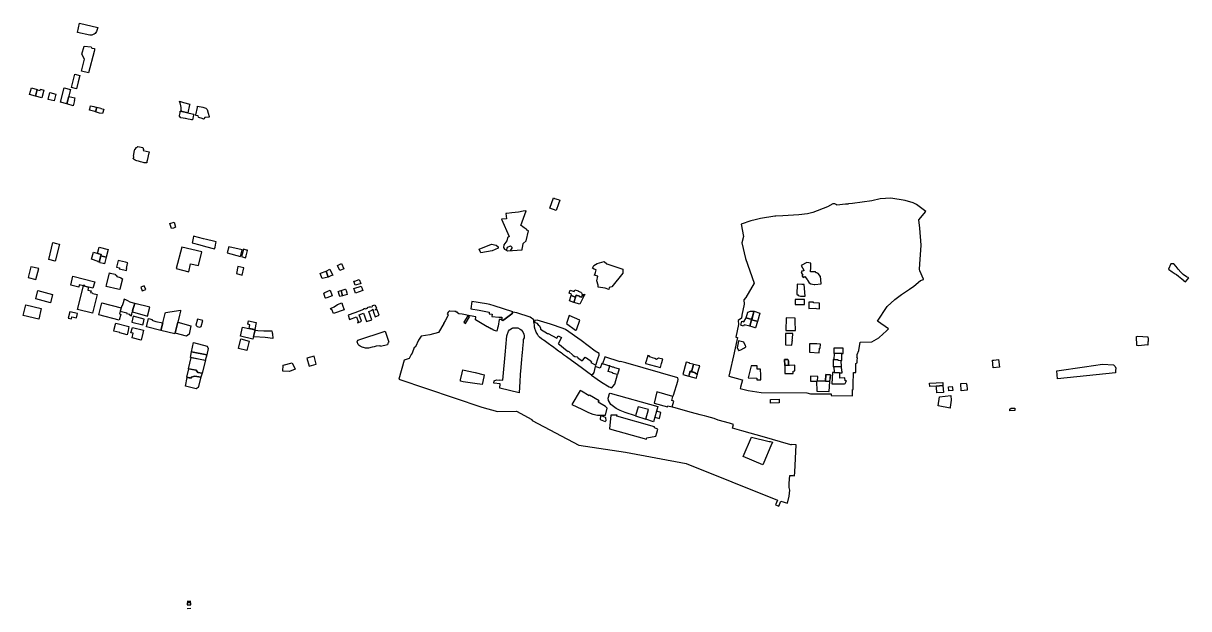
# Model space of a CAD drawing. Header units: inches. Extents: x 1390459 to 1399270, y 354791 to 360790.
# Drawn here: x 1395004 to 1399270, y 358586 to 360728 of the extents above; entities that cross this region are included whole.
import ezdxf

# ---------------------------------------------------------------- set-up
doc = ezdxf.new("R2010")
doc.units = ezdxf.units.IN
doc.header["$MEASUREMENT"] = 0

msp = doc.modelspace()

# ---------------------------------------------------------------- linework, layer by layer
for points in [[(1395209.8, 360728.3), (1395276.3, 360713.1), (1395273.5, 360702.4), (1395271.8, 360698.4), (1395269.5, 360694.7), (1395266.6, 360691.5), (1395263.1, 360688.8), (1395259.3, 360686.8), (1395255.2, 360685.4), (1395250.9, 360684.7), (1395246.9, 360684.8), (1395202.1, 360695.2), (1395209.8, 360728.3)], [(1395226.7, 360645.2), (1395252.7, 360641.8), (1395254.9, 360636.9), (1395264.9, 360636.2), (1395264.4, 360631.3), (1395263.3, 360625.7), (1395242.5, 360547.4), (1395216.9, 360553.7), (1395227.8, 360597.4), (1395218, 360615.7), (1395226.7, 360645.2)], [(1395192.4, 360542.6), (1395210.8, 360537.8), (1395204.3, 360514.1), (1395198.2, 360488.7), (1395179.8, 360493.8), (1395192.4, 360542.6)], [(1395033.9, 360491.7), (1395055, 360485.7), (1395048.5, 360462), (1395026.9, 360467.9), (1395033.9, 360491.7)], [(1395054.8, 360485), (1395065.1, 360482.1), (1395066.6, 360487.2), (1395079.1, 360483.6), (1395071.3, 360455.8), (1395048.5, 360462), (1395054.8, 360485)], [(1395153.7, 360492.4), (1395177.2, 360486.7), (1395163.2, 360433.3), (1395139.9, 360439.8), (1395153.7, 360492.4)], [(1395100.8, 360475.2), (1395123, 360469.1), (1395117.3, 360444.2), (1395095.3, 360449.7), (1395100.8, 360475.2)], [(1395170.4, 360460.9), (1395192.3, 360455.2), (1395189.9, 360446.2), (1395190.9, 360446), (1395186.1, 360426.9), (1395163.2, 360433.3), (1395170.4, 360460.9)], [(1395582.4, 360406.4), (1395582.3, 360410.7), (1395581.5, 360419.1), (1395580.1, 360427.4), (1395579.4, 360430.1), (1395579.5, 360433), (1395578.2, 360434.9), (1395578.1, 360435.5), (1395575.7, 360442.9), (1395590.6, 360438.7), (1395613.8, 360432.9), (1395612.6, 360429.5), (1395606.2, 360400.2), (1395585.1, 360405.2), (1395584.4, 360406.1), (1395582.4, 360406.4)], [(1395262.1, 360423.7), (1395273.1, 360420.7), (1395268.7, 360404.2), (1395265.6, 360405.1), (1395246.3, 360410.5), (1395245.7, 360410.7), (1395246.2, 360412.7), (1395246.7, 360412.6), (1395246.9, 360413.3), (1395248.8, 360421.1), (1395250.2, 360426.7), (1395262.1, 360423.7)], [(1395293.9, 360397.8), (1395283.3, 360400.1), (1395268.7, 360404.2), (1395273.1, 360420.7), (1395273.4, 360421.9), (1395287.9, 360418.2), (1395287.5, 360416.8), (1395298.1, 360413.7), (1395293.9, 360397.8)], [(1395575.7, 360388.6), (1395575.9, 360389.3), (1395576.2, 360390.7), (1395578.3, 360400.7), (1395578.6, 360402.7), (1395578.7, 360407), (1395580.6, 360406.7), (1395582.4, 360406.4), (1395584.4, 360406.1), (1395585.1, 360405.2), (1395606.2, 360400.2), (1395621.6, 360396.6), (1395627.7, 360395.5), (1395627, 360392.2), (1395622.8, 360375.1), (1395620.4, 360375.2), (1395619.2, 360375.4), (1395614.9, 360375.9), (1395607.8, 360377.7), (1395597.2, 360380.2), (1395596.6, 360380.3), (1395596.5, 360379.9), (1395588.6, 360381.1), (1395580.7, 360382.1), (1395575.7, 360388.6)], [(1395635.2, 360390.5), (1395635.9, 360394), (1395641, 360420.3), (1395641.8, 360424.8), (1395642, 360425.7), (1395661.6, 360421.7), (1395672.5, 360417.2), (1395676.7, 360413.4), (1395680.5, 360399.4), (1395684, 360386.7), (1395684.5, 360384.6), (1395668.6, 360384.1), (1395664.8, 360379.1), (1395663.7, 360377.6), (1395659.2, 360379.4), (1395646.5, 360383.5), (1395645.3, 360385.4), (1395643.9, 360389.4), (1395635.2, 360390.5)], [(1395422.7, 360277.6), (1395441.2, 360274), (1395443.4, 360266.7), (1395442.7, 360263.3), (1395464.7, 360258.2), (1395463.4, 360252.2), (1395462.8, 360249.9), (1395460, 360237.4), (1395457.5, 360225.9), (1395456.7, 360222.2), (1395455.6, 360217.5), (1395446, 360218.2), (1395442.7, 360218.6), (1395432.4, 360221.3), (1395425.2, 360223.4), (1395420, 360224.8), (1395416, 360226), (1395413.2, 360227.6), (1395409.8, 360230.2), (1395406.3, 360233.4), (1395405.5, 360234.4), (1395408, 360237.4), (1395409, 360240.6), (1395406.6, 360241.4), (1395406.7, 360241.8), (1395410.8, 360263), (1395411.8, 360268.1), (1395414.7, 360267.4), (1395416, 360273.8), (1395418.2, 360273.1), (1395422.7, 360277.6)], [(1396944.6, 360089.4), (1396947.4, 360088), (1396948.6, 360087.3), (1396962.2, 360083.1), (1396968.3, 360081.2), (1396963.2, 360067.5), (1396955.1, 360043.8), (1396931.7, 360051.7), (1396944.6, 360089.4)], [(1397628, 359391.5), (1397657.3, 359384), (1397705.2, 359377), (1397872.9, 359375.9), (1397885.5, 359372.2), (1397961.7, 359372.7), (1397961.7, 359366.1), (1398039.8, 359364.6), (1398040, 359383.3), (1398040, 359388.4), (1398042, 359388.4), (1398042.2, 359405.9), (1398042.6, 359450.2), (1398052.2, 359450.4), (1398052.2, 359458.5), (1398052.2, 359483.5), (1398056.7, 359486.2), (1398056.8, 359490.1), (1398057, 359494.7), (1398057.4, 359503.5), (1398055.9, 359505.3), (1398056.3, 359508.1), (1398057.2, 359515.8), (1398063.1, 359530.8), (1398067.8, 359561.8), (1398109.9, 359562.3), (1398135.7, 359577.2), (1398151.7, 359592.1), (1398162.4, 359601.8), (1398170.9, 359610.3), (1398131.5, 359638.6), (1398166.6, 359692.5), (1398194.3, 359717.5), (1398218.7, 359736.2), (1398248.1, 359755.8), (1398263.5, 359766.9), (1398289, 359787.2), (1398299.6, 359791), (1398299.2, 359792), (1398286.4, 359822.6), (1398284.4, 359828.8), (1398285.8, 359846.3), (1398291.4, 359916.8), (1398285.6, 359978.2), (1398282.6, 360009.7), (1398308.4, 360039.4), (1398273.8, 360065), (1398262, 360071.7), (1398231.8, 360080.4), (1398180.3, 360088.3), (1398140.4, 360085.5), (1398110.5, 360078.8), (1398040, 360069), (1398025.1, 360067.2), (1398022.6, 360066.9), (1398014.4, 360066), (1397981.6, 360062.8), (1397981.6, 360064.1), (1397974.3, 360067.4), (1397967.3, 360068.2), (1397948.5, 360056.1), (1397893.8, 360035.8), (1397874.8, 360031.3), (1397842.6, 360027.7), (1397784.8, 360024.1), (1397758.6, 360022.5), (1397755.7, 360022.4), (1397703.3, 360013.4), (1397683, 360009.4), (1397667.8, 360005), (1397631.6, 359993.6), (1397640.8, 359947.9), (1397634.1, 359925.4), (1397647.8, 359867), (1397679.5, 359777.1), (1397649.4, 359725.3), (1397642.3, 359715.9), (1397642.7, 359700), (1397634.5, 359660.4), (1397633, 359649.7), (1397620.4, 359641.2), (1397622.2, 359626.4), (1397612.1, 359579.7), (1397619, 359578), (1397616.5, 359567.5), (1397603.6, 359511.5), (1397590.2, 359453.2), (1397586.4, 359436.8), (1397627.2, 359425.6), (1397634.9, 359423.5), (1397636.6, 359423), (1397629.3, 359396.4), (1397628, 359391.5)], [(1396776.1, 359943.2), (1396774.3, 359932.4), (1396762.7, 359918.2), (1396761.8, 359908), (1396765.4, 359901.2), (1396775.9, 359895.6), (1396829.7, 359898.9), (1396830.7, 359904.5), (1396831.2, 359906.9), (1396833.9, 359922.4), (1396845.1, 359932.6), (1396853.8, 359968.8), (1396850.9, 359970.1), (1396847.1, 359971.9), (1396846.2, 359974.7), (1396841.1, 359977.1), (1396837, 359979.3), (1396832.2, 359983.1), (1396826.5, 359988.3), (1396825.5, 359988.4), (1396844.7, 360042.2), (1396844.2, 360042.1), (1396834.3, 360040.5), (1396817.1, 360037.5), (1396792.9, 360034.5), (1396774.3, 360032.6), (1396771, 360032.3), (1396772.4, 360012.5), (1396755, 360012.1), (1396782.2, 359948.2), (1396776.1, 359943.2)], [(1395540.4, 359996.3), (1395556.5, 360000.8), (1395561.6, 359982.8), (1395554.2, 359979.1), (1395545.8, 359977.1), (1395540.4, 359996.3)], [(1395097, 359863.9), (1395112, 359926.4), (1395125.5, 359922.9), (1395136.5, 359919.9), (1395120.6, 359857.4), (1395097, 359863.9)], [(1395704.3, 359903.2), (1395705.9, 359909.6), (1395709.3, 359923.8), (1395710.3, 359928.1), (1395700.1, 359930.7), (1395674.8, 359936.9), (1395663.1, 359939.9), (1395645.7, 359944.3), (1395627.4, 359948.8), (1395625.7, 359941.9), (1395622.8, 359929.9), (1395621.5, 359924.7), (1395649.9, 359917.4), (1395671, 359911.6), (1395704.3, 359903.2)], [(1395281.3, 359854.3), (1395278, 359855.1), (1395278.5, 359857.1), (1395253.2, 359864.8), (1395260.7, 359890.5), (1395288.9, 359882.1), (1395281.3, 359854.3)], [(1395274.9, 359886.3), (1395281, 359908.6), (1395314.1, 359900.1), (1395307.2, 359872.7), (1395287.7, 359877.7), (1395288.9, 359882.1), (1395274.9, 359886.3)], [(1395584, 359909.5), (1395563.7, 359831), (1395609.3, 359819.3), (1395616, 359848.2), (1395645.3, 359841.7), (1395657.8, 359891.8), (1395584, 359909.5)], [(1395755.7, 359910.9), (1395749.8, 359888.6), (1395798.8, 359875.4), (1395804.7, 359899.3), (1395755.7, 359910.9)], [(1395809.9, 359901.6), (1395804.5, 359882.9), (1395802.1, 359874.5), (1395817.3, 359870.2), (1395819.4, 359877.6), (1395824.5, 359896.8), (1395824.7, 359897.6), (1395820.9, 359898.7), (1395816.9, 359899.9), (1395809.9, 359901.6)], [(1396672.8, 359901.8), (1396717.7, 359919.9), (1396735.6, 359916.5), (1396742.1, 359910.2), (1396742.3, 359904.9), (1396719.8, 359896.1), (1396678.4, 359888.2), (1396672.8, 359901.8)], [(1396776.9, 359909.1), (1396788, 359913.4), (1396793.5, 359907.4), (1396786.5, 359895.1), (1396776.8, 359894.4), (1396772.3, 359897), (1396776.9, 359909.1)], [(1395031.5, 359837.1), (1395022, 359798.6), (1395050.2, 359791.3), (1395060.4, 359830.7), (1395031.5, 359837.1)], [(1395301.2, 359848.1), (1395297.3, 359849), (1395284.4, 359852.2), (1395284.7, 359853.5), (1395281.3, 359854.3), (1395287.7, 359877.7), (1395307.2, 359872.7), (1395301.2, 359848.1)], [(1395381.1, 359823.7), (1395382.6, 359830.4), (1395381.4, 359830.8), (1395385.8, 359849.5), (1395386.5, 359852), (1395377.6, 359854.3), (1395356.3, 359859.5), (1395351.5, 359860.6), (1395345.4, 359836), (1395356, 359833.3), (1395355.3, 359830.2), (1395372.3, 359825.9), (1395381.1, 359823.7)], [(1395789.8, 359838.3), (1395783.9, 359812.3), (1395804.7, 359806.6), (1395811.7, 359832.9), (1395789.8, 359838.3)], [(1396154.4, 359842.5), (1396168.7, 359848.9), (1396177.4, 359829.6), (1396163.1, 359823.7), (1396154.4, 359842.5)], [(1397092.1, 359841.7), (1397104.3, 359849.2), (1397130, 359857.2), (1397139.7, 359847.5), (1397198.2, 359829.1), (1397198.3, 359813.4), (1397158, 359764.5), (1397149.2, 359761.9), (1397147.3, 359754.6), (1397133.9, 359759), (1397108.7, 359762.7), (1397108, 359770.2), (1397103.5, 359785.8), (1397107.4, 359803.1), (1397093.3, 359806.7), (1397095.9, 359809.6), (1397099, 359816.5), (1397100.6, 359825.9), (1397093.6, 359828.5), (1397088.2, 359832.4), (1397092.1, 359841.7)], [(1397924.6, 359774.4), (1397923.9, 359790.8), (1397922, 359801.7), (1397913.5, 359813), (1397908.7, 359815.1), (1397905.3, 359815.4), (1397904.5, 359819), (1397895.3, 359818.7), (1397885.6, 359819.2), (1397885.9, 359825.7), (1397886.8, 359828.9), (1397886.7, 359830.3), (1397887.1, 359850.7), (1397872.1, 359852.7), (1397852.1, 359841.8), (1397861.4, 359825.2), (1397861.7, 359822.9), (1397859.6, 359822.9), (1397853.3, 359821.2), (1397853.8, 359819.3), (1397852.2, 359816.6), (1397857.3, 359806.9), (1397854.3, 359804.9), (1397859, 359797.8), (1397865.2, 359802), (1397873.3, 359790.2), (1397874.8, 359787.7), (1397881, 359779.1), (1397886.7, 359774.9), (1397899.8, 359772.2), (1397902.1, 359771.9), (1397924.6, 359774.4)], [(1399216.1, 359848.4), (1399204.8, 359847.8), (1399196.8, 359829.1), (1399210.4, 359819.4), (1399220.8, 359812), (1399225.4, 359808.6), (1399232.9, 359803.5), (1399250.9, 359788.7), (1399250.5, 359788.1), (1399258.2, 359782.7), (1399270.3, 359796.7), (1399262.7, 359800.9), (1399250.6, 359809.6), (1399241.2, 359818), (1399231.5, 359829.1), (1399224.4, 359838.9), (1399216.1, 359848.4)], [(1395185.6, 359802.7), (1395265.2, 359782.5), (1395258.6, 359758.6), (1395228.2, 359766.1), (1395228.9, 359768.6), (1395224.5, 359769.7), (1395223.9, 359767.1), (1395208.7, 359770.7), (1395206.8, 359763.1), (1395182.6, 359769.1), (1395177.6, 359769.6), (1395185.6, 359802.7)], [(1395319.2, 359814.6), (1395322.4, 359813.8), (1395333.5, 359811), (1395333.8, 359811.9), (1395340.7, 359810.1), (1395340.4, 359809.1), (1395343.6, 359806.9), (1395344.9, 359806.5), (1395345.5, 359805.1), (1395346.6, 359801.5), (1395358.3, 359798), (1395360.4, 359797.3), (1395367.2, 359792.7), (1395358.7, 359760), (1395357.5, 359754.2), (1395350.4, 359755.7), (1395307.1, 359765.5), (1395308.2, 359770), (1395319.2, 359814.6)], [(1396091.1, 359812.5), (1396093.4, 359814.4), (1396095.7, 359815.1), (1396109.5, 359819.9), (1396112.3, 359821.6), (1396119.5, 359799.8), (1396098.4, 359794), (1396091.1, 359812.5)], [(1396112.3, 359821.6), (1396126.2, 359828.7), (1396132.4, 359815.7), (1396137, 359807.1), (1396129.8, 359803.7), (1396119.5, 359799.8), (1396112.3, 359821.6)], [(1395057, 359750), (1395110.2, 359735.9), (1395102.9, 359705.2), (1395050.2, 359719.5), (1395057, 359750)], [(1395224.4, 359767.5), (1395243.1, 359762.4), (1395240.5, 359751.8), (1395251.8, 359749), (1395250.2, 359743.4), (1395256.2, 359741.8), (1395258.9, 359739.5), (1395274.8, 359735.4), (1395257.6, 359667.4), (1395202.3, 359681.2), (1395224.4, 359767.5)], [(1395452, 359754.7), (1395446.7, 359767.6), (1395433.7, 359762.3), (1395439, 359749.4), (1395452, 359754.7)], [(1396103.5, 359741), (1396107.9, 359742.6), (1396127.7, 359751.1), (1396134.5, 359730.7), (1396114.9, 359723.6), (1396109.8, 359721.9), (1396109.3, 359723.6), (1396103.5, 359741)], [(1396157.1, 359747.1), (1396162.5, 359748.8), (1396167, 359750.2), (1396172.9, 359731.2), (1396162.8, 359728.2), (1396160.4, 359736.4), (1396157.8, 359744.8), (1396157.1, 359747.1)], [(1396167, 359750.2), (1396182.7, 359755.1), (1396184, 359755.5), (1396185.3, 359751), (1396188.1, 359741.5), (1396188.4, 359740.5), (1396189.7, 359736.2), (1396172.9, 359731.2), (1396167, 359750.2)], [(1396213.9, 359784.1), (1396215.8, 359784.5), (1396217.2, 359785), (1396233.8, 359790.5), (1396239.4, 359776.1), (1396237.6, 359775.4), (1396219.4, 359769.5), (1396213.9, 359784.1)], [(1396214.2, 359758), (1396240.7, 359766.7), (1396242.3, 359762.4), (1396244.1, 359757.2), (1396244.3, 359756.7), (1396246.7, 359750.1), (1396246.8, 359750), (1396219.5, 359740.9), (1396217.4, 359747.5), (1396214.2, 359758)], [(1397006.4, 359751.5), (1397020.7, 359746.6), (1397022.6, 359753.4), (1397035.4, 359749.5), (1397035.6, 359748.1), (1397044.6, 359744.4), (1397046.6, 359743.1), (1397047.9, 359741.6), (1397048.5, 359740.1), (1397048.7, 359737.4), (1397055.8, 359735.1), (1397056.5, 359736.8), (1397059.5, 359735.8), (1397057.7, 359730.5), (1397050.8, 359732.8), (1397050.4, 359731.6), (1397048.5, 359726.5), (1397039.3, 359729.1), (1397039.6, 359730), (1397028, 359733.3), (1397025.9, 359726.6), (1397009.5, 359732), (1397010.8, 359737.4), (1397001.8, 359740.3), (1397006.4, 359751.5)], [(1397866.5, 359730), (1397863.1, 359773), (1397860.3, 359772.9), (1397853.7, 359772.7), (1397836.5, 359773.6), (1397836.6, 359762), (1397836.4, 359758.1), (1397836.1, 359752.1), (1397836, 359750.7), (1397836.1, 359736.3), (1397837.6, 359735.8), (1397840.4, 359731.9), (1397849.2, 359730.1), (1397854.3, 359730.2), (1397861.3, 359730.1), (1397864.9, 359730), (1397866.5, 359730)], [(1395358.3, 359675.3), (1395382.5, 359669.3), (1395381.8, 359666.5), (1395393.6, 359663.5), (1395392.6, 359659.6), (1395399.6, 359657.2), (1395401.3, 359663.9), (1395400.8, 359664), (1395402.7, 359671.6), (1395403.3, 359671.9), (1395404.7, 359677.2), (1395403.4, 359677.7), (1395412, 359702.8), (1395407.8, 359704), (1395395.2, 359708.3), (1395387.1, 359712.3), (1395379.5, 359716), (1395373.1, 359718.8), (1395368.9, 359704.8), (1395365.5, 359694.3), (1395364.8, 359694.6), (1395358.3, 359675.3)], [(1396646.5, 359709.7), (1396642.8, 359683.3), (1396672.4, 359678), (1396709.7, 359671.1), (1396709.1, 359665.3), (1396720.6, 359663.7), (1396719.7, 359655.3), (1396745.1, 359652.4), (1396755.8, 359652.9), (1396756.1, 359644.6), (1396756.2, 359642.3), (1396758.9, 359640.5), (1396763.6, 359642.6), (1396792.1, 359665.1), (1396795.7, 359670.9), (1396796.2, 359672.5), (1396728.2, 359694.8), (1396711.4, 359699), (1396699.6, 359701.3), (1396646.5, 359709.7)], [(1397009.5, 359732), (1397025.9, 359726.6), (1397019.3, 359707.1), (1397003, 359712.4), (1397009.5, 359732)], [(1397028, 359733.3), (1397039.6, 359730), (1397039.3, 359729.1), (1397048.5, 359726.5), (1397050.4, 359731.6), (1397055.6, 359729.8), (1397040.9, 359699.9), (1397019.3, 359707.1), (1397023, 359718.1), (1397025.9, 359726.6), (1397028, 359733.3)], [(1397864.1, 359699.8), (1397863.9, 359718.1), (1397829.3, 359717.2), (1397829.8, 359699.7), (1397844.5, 359699.7), (1397864.1, 359699.8)], [(1397919, 359683.3), (1397919.1, 359703.6), (1397896.3, 359705.5), (1397896.4, 359707.6), (1397880.1, 359707.6), (1397879.7, 359685), (1397903.1, 359685.7), (1397907.3, 359684.4), (1397919, 359683.3)], [(1395013.1, 359698), (1395069.7, 359684.2), (1395060.4, 359645.1), (1395003.9, 359658.9), (1395013.1, 359698)], [(1395168.4, 359649.1), (1395180.2, 359646.3), (1395181.9, 359654.1), (1395198.7, 359650), (1395202.5, 359665.9), (1395174.1, 359672.7), (1395168.4, 359649.1)], [(1395291.7, 359705.2), (1395362.2, 359687.3), (1395358.7, 359675.2), (1395358, 359675.4), (1395355.5, 359665.3), (1395360.4, 359664.1), (1395354.9, 359642.4), (1395280.1, 359661.4), (1395291.7, 359705.2)], [(1395403.4, 359677.7), (1395404.7, 359677.2), (1395403.3, 359671.9), (1395458.4, 359656.8), (1395467.2, 359689.7), (1395412, 359702.8), (1395403.4, 359677.7)], [(1395524.1, 359670.4), (1395565.2, 359676.4), (1395579.2, 359678.4), (1395579.8, 359674.7), (1395576.1, 359659.8), (1395562.1, 359605.5), (1395560, 359595.5), (1395559, 359591.6), (1395507.4, 359604.6), (1395514.1, 359631.6), (1395519.2, 359651.4), (1395523, 359666), (1395524.1, 359670.4)], [(1396128.7, 359685.2), (1396141.9, 359691.1), (1396153.6, 359699.1), (1396170.3, 359704.8), (1396172.6, 359697.4), (1396172.4, 359697.3), (1396178.4, 359679.9), (1396139.3, 359666.4), (1396133.9, 359681.5), (1396130.4, 359680.3), (1396128.7, 359685.2)], [(1396293, 359682.5), (1396297.6, 359684.4), (1396293.6, 359695.6), (1396289.6, 359694.2), (1396288.9, 359696.2), (1396280.4, 359693.3), (1396281.3, 359691.1), (1396274.9, 359688.8), (1396273.9, 359691.3), (1396261.5, 359687.3), (1396262.3, 359685.1), (1396255.8, 359682.7), (1396255, 359684.7), (1396248.4, 359682.6), (1396249.1, 359680.6), (1396218.1, 359669.2), (1396193.1, 359660.7), (1396198.6, 359644.8), (1396223.6, 359653.6), (1396230.1, 359637.2), (1396227.2, 359636), (1396228.4, 359632.2), (1396241.5, 359638.3), (1396233, 359661.2), (1396248.8, 359667.1), (1396259.9, 359636.7), (1396280.2, 359643.6), (1396268.8, 359674.2), (1396280.5, 359678.5), (1396279.7, 359680.2), (1396284, 359681.8), (1396286.3, 359676.1), (1396284.6, 359674.8), (1396286.3, 359670.7), (1396292.4, 359654.1), (1396307, 359659.6), (1396299.5, 359680.3), (1396294.8, 359678.6), (1396293, 359682.5)], [(1396378.1, 359425.8), (1396682.9, 359323.8), (1396740.1, 359308.2), (1396809.6, 359308.6), (1396865.6, 359278.5), (1396866.8, 359275.2), (1397037.3, 359184.6), (1397208.7, 359159.4), (1397430, 359116.9), (1397764.4, 358983.5), (1397757.7, 358966.6), (1397770.3, 358961.6), (1397777.2, 358979.8), (1397801.3, 358972.5), (1397808, 358998.3), (1397809.9, 359019.5), (1397807.2, 359029.9), (1397807.5, 359035.3), (1397808.1, 359044.9), (1397810.4, 359073.2), (1397814.2, 359073.1), (1397818, 359073), (1397822.3, 359072.9), (1397827.8, 359072.1), (1397828.2, 359086), (1397833.5, 359185.4), (1397818, 359186.4), (1397814.5, 359186), (1397813.7, 359186.1), (1397708.4, 359216.1), (1397665.4, 359228.1), (1397634.7, 359237.3), (1397600.2, 359246.7), (1397604.2, 359260.2), (1397588.7, 359264.9), (1397547.9, 359276.4), (1397532.8, 359281.8), (1397506.2, 359289), (1397497.2, 359291.4), (1397492.2, 359292.8), (1397487.1, 359294), (1397481.9, 359295.4), (1397450.2, 359304.3), (1397393.9, 359320), (1397381.3, 359324.1), (1397379.1, 359324.7), (1397385, 359346), (1397378, 359347.9), (1397382.1, 359362.4), (1397383.7, 359367.4), (1397400, 359418.6), (1397401.6, 359424.7), (1397400.4, 359430.9), (1397209.9, 359486), (1397190.6, 359491.1), (1397188.9, 359491.5), (1397188.4, 359489.6), (1397132.8, 359508.2), (1397132.3, 359506.7), (1397131.1, 359503.3), (1397125.3, 359485.2), (1397124.6, 359483.2), (1397124.4, 359482.5), (1397121.4, 359483.5), (1397116.1, 359466.4), (1397097.8, 359472.1), (1397092.2, 359450.9), (1397087.2, 359442.9), (1397084.6, 359440), (1397070, 359450.3), (1397050.7, 359464.7), (1396993, 359507.2), (1396989.4, 359509.8), (1396982.1, 359515.5), (1396979.1, 359517.6), (1396973, 359521.8), (1396966.8, 359526.1), (1396963.8, 359528.2), (1396962.8, 359528.9), (1396952, 359536.9), (1396945.9, 359541.6), (1396934.2, 359550), (1396929.7, 359553.2), (1396920.1, 359560.3), (1396910.5, 359567.5), (1396908.7, 359568.8), (1396904.8, 359571.5), (1396901.4, 359573.8), (1396894, 359580.2), (1396890.5, 359583.9), (1396885.8, 359590.3), (1396881.6, 359597.9), (1396878.4, 359604.9), (1396877.5, 359608.3), (1396875.8, 359616.3), (1396875.4, 359624.9), (1396873.5, 359634.5), (1396873, 359643.5), (1396859.5, 359652.3), (1396811, 359668.5), (1396795.7, 359670.9), (1396792.1, 359665.1), (1396763.6, 359642.6), (1396758.9, 359640.5), (1396756.2, 359642.3), (1396756.1, 359644.6), (1396746.4, 359644.2), (1396742.2, 359620.4), (1396740.1, 359613), (1396737.1, 359602), (1396724.4, 359604.7), (1396725.3, 359606.4), (1396718.3, 359610.1), (1396717.9, 359609.4), (1396703.2, 359618), (1396702.6, 359617.3), (1396658.8, 359642.7), (1396660.2, 359654), (1396639.4, 359658.3), (1396610.7, 359663.6), (1396598.7, 359665.3), (1396593.6, 359669.2), (1396593.7, 359670.9), (1396588.4, 359671.4), (1396588.7, 359673.6), (1396584.6, 359673.7), (1396583.2, 359673.8), (1396565.4, 359674.3), (1396562.5, 359674.3), (1396559.8, 359670.8), (1396555.1, 359664.8), (1396559.4, 359659.8), (1396558, 359657.4), (1396556.6, 359654.9), (1396547.8, 359639.2), (1396542.5, 359630.3), (1396543.6, 359629.8), (1396523.7, 359597.3), (1396491.7, 359588.8), (1396459.9, 359583.5), (1396450.5, 359568.4), (1396439.1, 359544.8), (1396434.8, 359542.4), (1396427, 359521.2), (1396423.6, 359516.3), (1396416.4, 359501.8), (1396397.7, 359495.3), (1396378.1, 359425.8)], [(1397649.9, 359650.8), (1397656.4, 359670.7), (1397666.6, 359674.7), (1397679.2, 359674.6), (1397678.4, 359672.4), (1397670.6, 359644.3), (1397649.9, 359650.8)], [(1397670.1, 359642.6), (1397678.4, 359672.4), (1397679.2, 359674.6), (1397700, 359668.1), (1397691.4, 359637.2), (1397689.6, 359637.7), (1397670.1, 359642.6)], [(1395342.6, 359630.7), (1395390.8, 359618.6), (1395387.2, 359603.8), (1395383.5, 359588.7), (1395356.9, 359595.8), (1395357.1, 359596.8), (1395335.8, 359601.7), (1395337.1, 359608.5), (1395341.8, 359627.4), (1395342.6, 359630.7)], [(1395342.6, 359630.7), (1395390.8, 359618.6), (1395387.2, 359603.8), (1395383.5, 359588.7), (1395356.9, 359595.8), (1395357.1, 359596.8), (1395335.8, 359601.7), (1395337.1, 359608.5), (1395341.8, 359627.4), (1395342.6, 359630.7)], [(1395446.7, 359645.2), (1395406.1, 359656), (1395400.7, 359634.9), (1395441.8, 359624.5), (1395444.1, 359633.1), (1395443.7, 359633.2), (1395446.7, 359645.2)], [(1395462.6, 359648.1), (1395475.4, 359644.8), (1395474.7, 359641.9), (1395489.6, 359637.5), (1395514.1, 359631.6), (1395507.4, 359604.6), (1395454.9, 359617.5), (1395462.6, 359648.1)], [(1395617.7, 359621.6), (1395610.9, 359590.9), (1395601.3, 359583.7), (1395559.8, 359594.4), (1395570, 359634.6), (1395617.7, 359621.6)], [(1395654.9, 359618.2), (1395661.1, 359640.3), (1395641.2, 359645.2), (1395635.6, 359623.7), (1395640.8, 359618.6), (1395649.8, 359616.4), (1395654.9, 359618.2)], [(1395828.1, 359639.3), (1395856.2, 359633.6), (1395851.4, 359607.3), (1395830.5, 359611.5), (1395833.3, 359624.9), (1395825.6, 359627), (1395828.1, 359639.3)], [(1396623.1, 359630.1), (1396637, 359654.2), (1396631.8, 359657.9), (1396616.1, 359634.7), (1396623.1, 359630.1)], [(1397099.5, 359476.7), (1397108.9, 359504.5), (1397111.9, 359513.7), (1397112, 359520.4), (1397097.9, 359528.8), (1397045.7, 359567.2), (1396988.5, 359608.2), (1396980.9, 359611.7), (1396933.9, 359626.8), (1396884.6, 359642.5), (1396876.4, 359640.2), (1396875.4, 359634), (1396883.9, 359631.4), (1396888.5, 359624.9), (1396893.6, 359620.9), (1396897, 359612.7), (1396896.9, 359609.3), (1396922.8, 359593.7), (1396925.1, 359592.5), (1396957, 359576.6), (1396961.8, 359585.1), (1396974.2, 359578.8), (1396961.7, 359555.6), (1396967.2, 359552.4), (1396989.3, 359534.8), (1396998.6, 359526.8), (1396999.7, 359527.9), (1397015.7, 359514), (1397016.8, 359512.4), (1397022.8, 359509.2), (1397031, 359507.7), (1397033.8, 359505.6), (1397033.8, 359504.5), (1397050.3, 359492.8), (1397052.6, 359495.7), (1397061, 359506), (1397063.7, 359503.9), (1397065.9, 359503.5), (1397084.2, 359490.9), (1397081.9, 359487.3), (1397099.5, 359476.7)], [(1396992.9, 359629.7), (1397025.1, 359605), (1397028.6, 359606.2), (1397041.8, 359641.7), (1397002.8, 359658.7), (1396992.9, 359629.7)], [(1397630.2, 359623.3), (1397634.2, 359638.3), (1397641.2, 359636.4), (1397649.9, 359650.8), (1397670.6, 359644.3), (1397670.1, 359642.6), (1397664.2, 359619.7), (1397642.4, 359624.9), (1397640.8, 359620.1), (1397633.7, 359622.2), (1397630.2, 359623.3)], [(1397664.2, 359619.7), (1397670.1, 359642.6), (1397689.6, 359637.7), (1397691.4, 359637.2), (1397684.9, 359613.3), (1397683.2, 359613.7), (1397672, 359617.9), (1397664.2, 359619.7)], [(1397830.3, 359604.3), (1397829.8, 359638.6), (1397830.2, 359649.3), (1397797, 359650.4), (1397795.3, 359604.3), (1397830.3, 359604.3)], [(1395403.3, 359615.5), (1395444, 359605.4), (1395441.1, 359593.8), (1395434.8, 359568.5), (1395402.2, 359576.7), (1395406.5, 359594), (1395398.1, 359596), (1395403.3, 359615.5)], [(1395403.3, 359615.5), (1395444, 359605.4), (1395441.1, 359593.8), (1395434.8, 359568.5), (1395402.2, 359576.7), (1395406.5, 359594), (1395398.1, 359596), (1395403.3, 359615.5)], [(1395806.8, 359616.3), (1395852.7, 359607), (1395843.8, 359572.4), (1395798.4, 359583.2), (1395806.8, 359616.3)], [(1395852.3, 359605.7), (1395863, 359603.9), (1395885, 359603.1), (1395913.5, 359603.3), (1395915.2, 359595.8), (1395916.5, 359591.8), (1395917.6, 359574.4), (1395889.4, 359578), (1395849.2, 359581.4), (1395846.3, 359582), (1395852.3, 359605.7)], [(1396328.4, 359601.2), (1396342, 359561.9), (1396339.2, 359561), (1396337.7, 359551.7), (1396311.2, 359545.4), (1396310.6, 359548.4), (1396308.8, 359548), (1396295.8, 359546.5), (1396288.3, 359543.9), (1396281.1, 359543.1), (1396267.1, 359539.7), (1396256.9, 359539.2), (1396249.6, 359541.3), (1396248.2, 359541.7), (1396244.5, 359543.1), (1396239.9, 359545.1), (1396237.4, 359546.4), (1396236.5, 359546.9), (1396233.5, 359549.3), (1396229.8, 359553.4), (1396226.2, 359562.2), (1396228.1, 359568.2), (1396328.4, 359601.2)], [(1396726.8, 359410.9), (1396727.6, 359420.2), (1396735.7, 359423.4), (1396747.7, 359422.3), (1396747.8, 359423.3), (1396759.3, 359422.3), (1396768.6, 359527.9), (1396770, 359543.6), (1396773.5, 359584.1), (1396779.6, 359601.2), (1396784.4, 359607), (1396793.3, 359612.5), (1396796.5, 359613.4), (1396814.3, 359613.8), (1396823.3, 359609.3), (1396827, 359606.4), (1396833.1, 359599.1), (1396836.2, 359590.6), (1396837, 359584.4), (1396837.1, 359577.8), (1396834.1, 359570.6), (1396833.4, 359561.7), (1396832.5, 359551.6), (1396829.7, 359522.4), (1396828.9, 359513.4), (1396827.5, 359497.1), (1396826.6, 359485.4), (1396824.9, 359467.8), (1396824, 359456.3), (1396823, 359443.4), (1396822.3, 359434.6), (1396821.5, 359425), (1396821.1, 359417.1), (1396818.9, 359376), (1396748.7, 359393.3), (1396750, 359408.9), (1396726.8, 359410.9)], [(1397817.9, 359550.1), (1397818.6, 359561.1), (1397818.8, 359565.1), (1397819.8, 359565), (1397820, 359568), (1397819, 359568.1), (1397819.5, 359575.2), (1397820.6, 359593), (1397794.3, 359593.2), (1397793.8, 359551.7), (1397817.9, 359550.1)], [(1399079.1, 359582.5), (1399084.6, 359583.9), (1399120.8, 359581.5), (1399121.4, 359572.9), (1399122, 359564.1), (1399120.7, 359564), (1399121.1, 359558.6), (1399120.7, 359551.9), (1399121.5, 359551.3), (1399119.2, 359551.1), (1399086.4, 359548.4), (1399080.5, 359548.6), (1399079.1, 359582.5)], [(1395626.9, 359559.7), (1395676.8, 359547), (1395681.2, 359538.1), (1395675.6, 359515.6), (1395619.7, 359525.5), (1395626.9, 359559.7)], [(1395791.6, 359538.7), (1395800.4, 359573.6), (1395831, 359565.3), (1395822.6, 359531), (1395791.6, 359538.7)], [(1397649.6, 359544.7), (1397649.4, 359545), (1397648, 359548.1), (1397647.3, 359547.8), (1397641.8, 359561.6), (1397622.5, 359566.4), (1397621, 359559), (1397618.7, 359547.2), (1397617.7, 359540.8), (1397621.6, 359531.6), (1397621.9, 359531.3), (1397622.2, 359531.1), (1397622.5, 359530.9), (1397623.3, 359530.8), (1397630.9, 359533.3), (1397641.8, 359539.1), (1397649.6, 359544.7)], [(1397917.3, 359522), (1397918.5, 359539.2), (1397921.2, 359539.2), (1397921.9, 359553.7), (1397908.5, 359555), (1397882.5, 359555.6), (1397882.3, 359524.6), (1397917.3, 359522)], [(1397963.6, 359409.4), (1397964.1, 359409.3), (1397970.8, 359409.1), (1397982.8, 359409.1), (1398010.4, 359408.7), (1398013.3, 359409.9), (1398017.3, 359419.8), (1398012.2, 359419.8), (1398011.7, 359430.4), (1397992.9, 359430.1), (1397992.8, 359434.5), (1397992.8, 359449.4), (1398001.2, 359449.5), (1398001.2, 359455.6), (1398000.3, 359455.6), (1398000.5, 359463.9), (1397999.8, 359464), (1397999.5, 359471.5), (1397998.5, 359494.5), (1397999.9, 359494.6), (1397999.9, 359497.1), (1398000, 359519.4), (1398005, 359519.3), (1398005.2, 359534.2), (1398005.2, 359537), (1398005.2, 359539.6), (1397972.8, 359539.1), (1397970.8, 359539.1), (1397971.1, 359519.7), (1397972, 359519.7), (1397971.8, 359498.4), (1397968.5, 359498.5), (1397968.8, 359471), (1397971.8, 359471.1), (1397972.1, 359450.6), (1397966.3, 359450.5), (1397965.1, 359429.7), (1397963.6, 359409.4)], [(1395618.4, 359505.4), (1395670.9, 359495.5), (1395658.1, 359447.7), (1395642.7, 359450.7), (1395636.3, 359459), (1395609.2, 359463.7), (1395618.4, 359505.5), (1395618.4, 359505.4)], [(1395619.7, 359525.5), (1395675.6, 359515.6), (1395669.8, 359494.5), (1395615.4, 359504.8), (1395619.7, 359525.5)], [(1396042.3, 359502.4), (1396050.6, 359474.1), (1396076.5, 359481.4), (1396068.5, 359509.9), (1396042.3, 359502.4)], [(1397281.6, 359483.8), (1397336.4, 359468.3), (1397340.7, 359483.9), (1397344.8, 359499.6), (1397329.4, 359503.3), (1397322.2, 359498), (1397315.4, 359501.1), (1397307.2, 359504), (1397301.3, 359506.1), (1397297.1, 359507.2), (1397295.1, 359511.2), (1397289.8, 359513), (1397287.3, 359504.5), (1397283.6, 359491.3), (1397282.2, 359486.2), (1397281.6, 359483.8)], [(1397791, 359497.4), (1397802.6, 359497.4), (1397805.5, 359493), (1397805.8, 359476.3), (1397791.6, 359476.1), (1397791, 359497.4)], [(1397822.3, 359446.8), (1397822.2, 359455.8), (1397828.5, 359455.9), (1397827.9, 359476.6), (1397808.7, 359476.3), (1397805.8, 359476.3), (1397805.5, 359493), (1397802.6, 359497.4), (1397791, 359497.4), (1397791.6, 359476.1), (1397791.7, 359446.6), (1397822.3, 359446.8)], [(1397999.9, 359494.6), (1397999.9, 359497.1), (1398000, 359519.4), (1397972.8, 359519.7), (1397972, 359519.7), (1397971.8, 359498.4), (1397986, 359498.2), (1397986.1, 359495.1), (1397998.5, 359494.5), (1397999.9, 359494.6)], [(1398551.5, 359495.1), (1398554.2, 359495.4), (1398556.7, 359495.7), (1398574.1, 359497.7), (1398577.2, 359470.1), (1398554.5, 359467.7), (1398551.5, 359495.1)], [(1395609.3, 359463.6), (1395636.3, 359459), (1395642.7, 359450.7), (1395658.1, 359447.7), (1395654.3, 359433.4), (1395632, 359437.1), (1395618.9, 359432.9), (1395618.2, 359429.7), (1395602.5, 359432.8), (1395609.3, 359463.6)], [(1395954.9, 359477.8), (1395988.5, 359485.4), (1395999.6, 359463.1), (1395978.5, 359454), (1395954.6, 359455.1), (1395954.9, 359477.8)], [(1396604.9, 359423.1), (1396610.5, 359449.4), (1396612.9, 359460.6), (1396629.1, 359456.8), (1396658.5, 359449.8), (1396691.4, 359442.1), (1396689.7, 359434.1), (1396683.8, 359406.6), (1396656.6, 359410.4), (1396614.1, 359416.6), (1396604, 359419), (1396604.9, 359423.1)], [(1397121.4, 359483.5), (1397116.1, 359466.4), (1397097.8, 359472.1), (1397092.2, 359450.9), (1397087.2, 359442.9), (1397084.6, 359440), (1397104.7, 359425.4), (1397121, 359415.6), (1397148.9, 359398.5), (1397159, 359393.7), (1397162.5, 359399.2), (1397169, 359407.5), (1397178.7, 359442.6), (1397162.2, 359446.8), (1397162.8, 359449.3), (1397145.5, 359453.6), (1397151, 359474.2), (1397147.5, 359475.2), (1397136.9, 359478.3), (1397124.4, 359482.5), (1397121.4, 359483.5)], [(1397145.5, 359453.6), (1397151, 359474.2), (1397160.2, 359471.4), (1397162.9, 359470.6), (1397167.9, 359469.1), (1397181.3, 359465.2), (1397184.7, 359464.3), (1397178.7, 359442.6), (1397162.2, 359446.8), (1397162.8, 359449.3), (1397145.5, 359453.6)], [(1397418.9, 359443.1), (1397440.7, 359437.1), (1397441.9, 359441.6), (1397445.7, 359454.7), (1397450.4, 359453.4), (1397457.7, 359480.1), (1397456.2, 359480.4), (1397443.3, 359483.9), (1397443.1, 359484.8), (1397442.4, 359485.4), (1397431.1, 359488), (1397418.9, 359443.1)], [(1397445.7, 359454.7), (1397441.9, 359441.6), (1397440.7, 359437.1), (1397467.6, 359429.8), (1397468, 359431.3), (1397470.7, 359440.6), (1397471.9, 359444.7), (1397464.3, 359446.8), (1397465, 359449.2), (1397445.7, 359454.7)], [(1397471.9, 359444.7), (1397472.5, 359447.1), (1397477.2, 359463.6), (1397480.1, 359474.4), (1397474.5, 359476.2), (1397457.7, 359480.1), (1397450.4, 359453.4), (1397465, 359449.2), (1397464.3, 359446.8), (1397471.9, 359444.7)], [(1397704.1, 359423.1), (1397704.2, 359426.2), (1397704, 359438), (1397703.8, 359445.3), (1397703.3, 359457.7), (1397703.2, 359463.1), (1397690.8, 359463), (1397690.7, 359474.9), (1397668.1, 359475), (1397657.7, 359431), (1397660.6, 359430.3), (1397689.7, 359430.2), (1397689.7, 359423), (1397704.1, 359423.1)], [(1398001.2, 359449.5), (1398001.2, 359455.6), (1398000.3, 359455.6), (1398000.5, 359463.9), (1397999.8, 359464), (1397999.5, 359471.5), (1397971.8, 359471.1), (1397972.1, 359450.6), (1397992.3, 359450.7), (1397992.3, 359449.4), (1398001.2, 359449.5)], [(1398788, 359455.9), (1398888.8, 359471.4), (1398954.7, 359480.5), (1398994.7, 359478.5), (1399001.4, 359472.4), (1399003.1, 359466.5), (1399002.9, 359458), (1399002.7, 359449.7), (1398790.6, 359427.7), (1398788, 359455.9)], [(1395603.9, 359432.4), (1395618.1, 359429.8), (1395618.9, 359433), (1395632, 359437.1), (1395654.3, 359433.4), (1395644.3, 359395.9), (1395636.7, 359390.4), (1395597.2, 359399.9), (1395603.9, 359432.4)], [(1397954.7, 359381.3), (1397956.8, 359417.2), (1397958.7, 359442.3), (1397942.1, 359443.3), (1397941, 359419.1), (1397911.9, 359418.7), (1397912.4, 359436.3), (1397885.7, 359436.9), (1397885.7, 359418.3), (1397908.3, 359418.7), (1397908.9, 359381.6), (1397952.6, 359381.3), (1397954.7, 359381.3)], [(1397942.1, 359443.3), (1397958.7, 359442.3), (1397957.1, 359421.7), (1397955.3, 359421.6), (1397955.4, 359417.3), (1397941, 359417.8), (1397942.1, 359443.3)], [(1398369.9, 359414.3), (1398370.6, 359402.8), (1398346, 359400.7), (1398322.1, 359398.7), (1398321.2, 359411), (1398369.9, 359414.3)], [(1398455.9, 359411.5), (1398457.7, 359404.2), (1398459.1, 359388.8), (1398459.4, 359385.6), (1398437.7, 359383.6), (1398435.7, 359410.5), (1398455.9, 359411.5)], [(1397109, 359342.2), (1397111.7, 359346.9), (1397077.2, 359367.5), (1397075.7, 359365.1), (1397046.9, 359381.9), (1397042.3, 359384.6), (1397011.7, 359333.8), (1397048.4, 359316.7), (1397073.1, 359304.4), (1397088.6, 359298.2), (1397105.5, 359294.6), (1397118.5, 359293.9), (1397129.2, 359294.1), (1397135.1, 359294.4), (1397141.6, 359319.5), (1397135.3, 359326.2), (1397109, 359342.2)], [(1397326.9, 359326.5), (1397321.9, 359308.4), (1397315.8, 359286.4), (1397311.4, 359270.3), (1397283.1, 359279.4), (1397292.3, 359314.5), (1397254.3, 359324.8), (1397245.3, 359291.7), (1397207.4, 359303.9), (1397188.7, 359311.9), (1397174.6, 359318.5), (1397154.9, 359333.3), (1397146.2, 359348.1), (1397145.5, 359356.3), (1397145.9, 359360.4), (1397149.6, 359373.3), (1397151.8, 359374.8), (1397326.9, 359326.5)], [(1397323.8, 359379.6), (1397313.3, 359337.9), (1397362.3, 359324.5), (1397363.4, 359328.8), (1397379.1, 359324.7), (1397385, 359346), (1397378, 359347.9), (1397382.1, 359362.4), (1397323.8, 359379.6)], [(1398346, 359400.7), (1398370.6, 359402.8), (1398372.8, 359377.6), (1398348.2, 359375.5), (1398348, 359377.7), (1398346.5, 359395.3), (1398346, 359400.7)], [(1398353.5, 359328.8), (1398358.4, 359361.4), (1398399, 359366.2), (1398400.2, 359349.4), (1398397.4, 359323.5), (1398396.9, 359319.9), (1398353.5, 359328.8)], [(1398390.9, 359398), (1398404.9, 359399.3), (1398405.5, 359393), (1398406.3, 359384.3), (1398392.3, 359383), (1398390.9, 359398)], [(1397254.3, 359324.8), (1397245.3, 359291.7), (1397283.1, 359279.4), (1397292.3, 359314.5), (1397254.3, 359324.8)], [(1397739.1, 359351.9), (1397771.2, 359352.4), (1397771.5, 359338.8), (1397739.3, 359338.3), (1397739.1, 359351.9)], [(1397117.1, 359291.2), (1397116, 359278.1), (1397133.9, 359270.7), (1397136.6, 359272.9), (1397137.3, 359275), (1397137, 359284.4), (1397135.3, 359286.1), (1397123.6, 359290.3), (1397117.1, 359291.2)], [(1397149.9, 359243.6), (1397285.1, 359206.2), (1397286.4, 359210.7), (1397320, 359217.8), (1397323.1, 359229.3), (1397326.9, 359243.5), (1397314.1, 359247.6), (1397315.2, 359251.9), (1397176.8, 359290.1), (1397177.9, 359294.2), (1397154.3, 359294.7), (1397149.9, 359243.6)], [(1397315.8, 359286.4), (1397332.6, 359282.2), (1397338.3, 359304.5), (1397322, 359308.7), (1397321.9, 359308.4), (1397315.8, 359286.4)], [(1398615.2, 359315.8), (1398620.1, 359319.3), (1398633.3, 359320.4), (1398633.9, 359311.3), (1398615.7, 359310.2), (1398615.2, 359315.8)], [(1397638.7, 359142.6), (1397669.5, 359214.2), (1397735, 359197.7), (1397738.5, 359198.3), (1397746.3, 359195.4), (1397740.5, 359181.5), (1397715.1, 359120.4), (1397711.5, 359111.9), (1397638.7, 359142.6)], [(1395617.2, 358612.6), (1395603.2, 358612.4)], [(1395617.3, 358607.7), (1395603.3, 358607.5), (1395603.4, 358600.1), (1395617.4, 358600.3), (1395617.3, 358607.7)], [(1395617.7, 358586.2), (1395603.7, 358586)]]:
    msp.add_lwpolyline(points)

doc.saveas('drawing.dxf')
